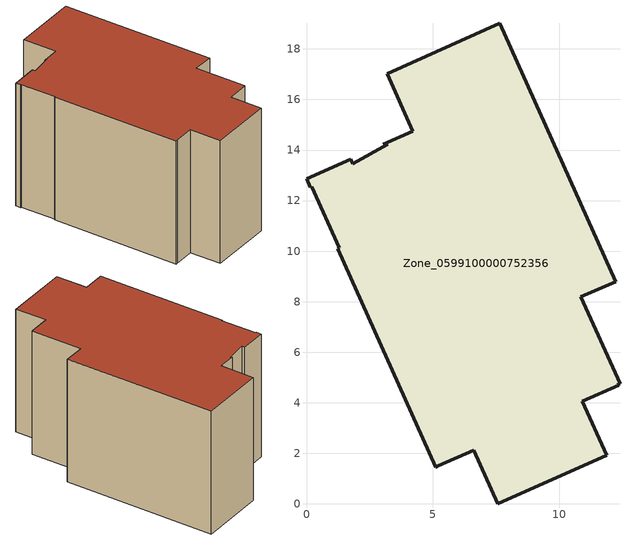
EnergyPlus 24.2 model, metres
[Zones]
Zone_0599100000752356
 floor ground (C_G): 7.64,19.02 12.22,8.79 10.85,8.2 12.4,4.76 12.33,4.77 12.36,4.69 10.91,4.05 11.88,1.93 7.57,0 6.62,2.13 5.21,1.5 5.11,1.45 1.24,10.09 1.29,10.14 0.2,12.55 0.15,12.52 0,12.86 1.75,13.64 1.83,13.46 3.22,14.24 3.04,14.22 4.21,14.74 3.19,17.03 z0
 wall outside (C_F): 12.22,8.79 7.64,19.02 3.19,17.03 4.21,14.74 3.04,14.22 3.22,14.24 1.83,13.46 1.75,13.64 0,12.86 0.15,12.52 0.2,12.55 1.29,10.14 1.24,10.09 5.11,1.45 5.21,1.5 6.62,2.13 7.57,0 11.88,1.93 10.91,4.05 12.36,4.69 12.33,4.77 12.4,4.76 10.85,8.2 12.22,8.79 z0:9.42
 roof outside (C_R): 10.85,8.2 12.22,8.79 7.64,19.02 3.19,17.03 4.21,14.74 3.04,14.22 3.22,14.24 1.83,13.46 1.75,13.64 0,12.86 0.15,12.52 0.2,12.55 1.29,10.14 1.24,10.09 5.11,1.45 5.21,1.5 6.62,2.13 7.57,0 11.88,1.93 10.91,4.05 12.36,4.69 12.33,4.77 12.4,4.76 z9.42
[BUILDING]
Pand.0599100000752356: North Axis=0; Terrain=City; Loads Convergence Tolerance Value=0.04; Temperature Convergence Tolerance Value=0.4; Solar Distribution=FullExterior; Maximum Number of Warmup Days=25; Minimum Number of Warmup Days=1
[Site:Location]
Rotterdam.The.Hague.AP_ZH_NLD Design_Conditions: Latitude=51.96; Longitude=4.45; Time Zone=1; Elevation=-4.5
[SITE:GROUNDTEMPERATURE:BUILDINGSURFACE]
18, 18, 18, 18, 18, 18, 18, 18, 18, 18, 18, 18
[MATERIAL] Thermal Absorptance=0.9; Solar Absorptance=0.7; Visible Absorptance=0.7
Name | Roughness | Thickness | Conductivity | Density | Specific Heat
G.D.2006-2014 | MediumSmooth | 0.15 | 0.06 | 540 | 1210
F.D.2006-2014 | Rough | 0.3 | 0.12 | 1920 | 840
R.D.2006-2014 | MediumRough | 0.2 | 0.08 | 1500 | 1000
[CONSTRUCTION]
C_G: G.D.2006-2014
C_F: F.D.2006-2014
C_R: R.D.2006-2014
[ZONE]
Zone_0599100000752356: Type=1; Multiplier=1; Ceiling Height=Autocalculate; Volume=Autocalculate; Floor Area=autocalculate; Part of Total Floor Area=Yes
[ZONEINFILTRATION:DESIGNFLOWRATE]
Infil_Zone_0599100000752356: Zone or ZoneList or Space or SpaceList=Zone_0599100000752356; Schedule=AlwaysOn; Design Flow Rate Calculation Method=Flow/Area; Flow Rate per Floor Area=0.0021; Constant Term Coefficient=1; Temperature Term Coefficient=0; Velocity Term Coefficient=0; Velocity Squared Term Coefficient=0
[HVACTEMPLATE:ZONE:IDEALLOADSAIRSYSTEM]
Zone_0599100000752356: Maximum Heating Supply Air Temperature=50; Minimum Cooling Supply Air Temperature=13; Maximum Heating Supply Air Humidity Ratio=0.0156; Minimum Cooling Supply Air Humidity Ratio=0.0077; Heating Limit=NoLimit; Cooling Limit=NoLimit; Dehumidification Control Type=ConstantSensibleHeatRatio; Cooling Sensible Heat Ratio=0.7; Dehumidification Setpoint=60; Humidification Control Type=None; Humidification Setpoint=30; Outdoor Air Method=None; Outdoor Air Flow Rate per Person=0.00944; Outdoor Air Flow Rate per Zone Floor Area=0; Outdoor Air Flow Rate per Zone=0; Demand Controlled Ventilation Type=None; Outdoor Air Economizer Type=NoEconomizer; Heat Recovery Type=None; Sensible Heat Recovery Effectiveness=0.7; Latent Heat Recovery Effectiveness=0.65
[ZONECONTROL:THERMOSTAT]
ThermostatControl_Zone_0599100000752356: Zone or ZoneList=Zone_0599100000752356; Control Type Schedule=DualSetpointControlType; Control 1=Thermostat_Zone_0599100000752356; Temperature Difference Between Cutout And Setpoint=0
[THERMOSTATSETPOINT:DUALSETPOINT]
Thermostat_Zone_0599100000752356: Heating Setpoint Temperature Schedule=HeatingSetpoint_Zone_0599100000752356; Cooling Setpoint Temperature Schedule=CoolingSetpoint_Zone_0599100000752356
[SCHEDULE:COMPACT]
HeatingSetpoint_Zone_0599100000752356: Through: 12/31, For: AllDays, Until: 24:00, 21
CoolingSetpoint_Zone_0599100000752356: Through: 12/31, For: AllDays, Until: 24:00, 24
DualSetpointControlType: Through: 12/31, For: AllDays, Until: 24:00, 4
AlwaysOn: Through: 12/31, For: AllDays, Until: 24:00, 1
